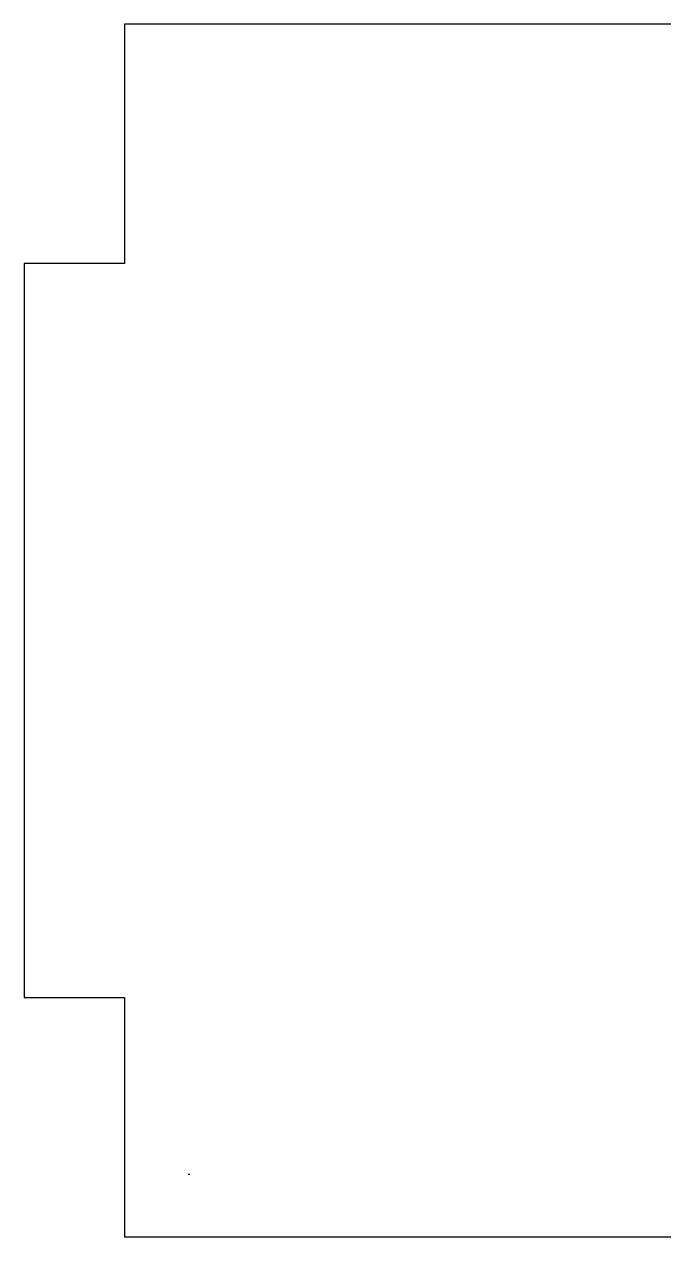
# Model space of a CAD drawing. Header units: inches. Extents: x -88 to 1916, y -52 to 2058.
# Drawn here: x -88 to 257, y -34 to 620 of the extents above; entities that cross this region are included whole.
import ezdxf

# ---------------------------------------------------------------- set-up
doc = ezdxf.new("R2010")
doc.units = ezdxf.units.IN
doc.header["$LTSCALE"] = 10
doc.header["$MEASUREMENT"] = 0
doc.layers.add('A-ROOF', color=2, linetype='CONTINUOUS')
doc.layers.add('A-WALL', color=5, linetype='CONTINUOUS')

msp = doc.modelspace()

# ---------------------------------------------------------------- linework, layer by layer
at = {"layer": 'A-ROOF'}
for p, q in [((401.65, 620.22), (-34.35, 620.21)), ((-34.35, 620.21), (-34.35, 491.21)), ((-88.35, 491.21), (-88.39, 95.21)), ((-34.35, 491.21), (-88.35, 491.21)), ((-88.39, 95.21), (-34.34, 95.21)), ((-34.34, 95.21), (-34.34, -33.79)), ((-34.34, -33.79), (401.66, -33.78))]:
    msp.add_line(p, q, dxfattribs=at)
at = {"layer": 'A-WALL'}
msp.add_line((0, 0), (1, 0), dxfattribs=at)
msp.add_line((0, 0), (1, 0), dxfattribs=at)

doc.saveas('drawing.dxf')
